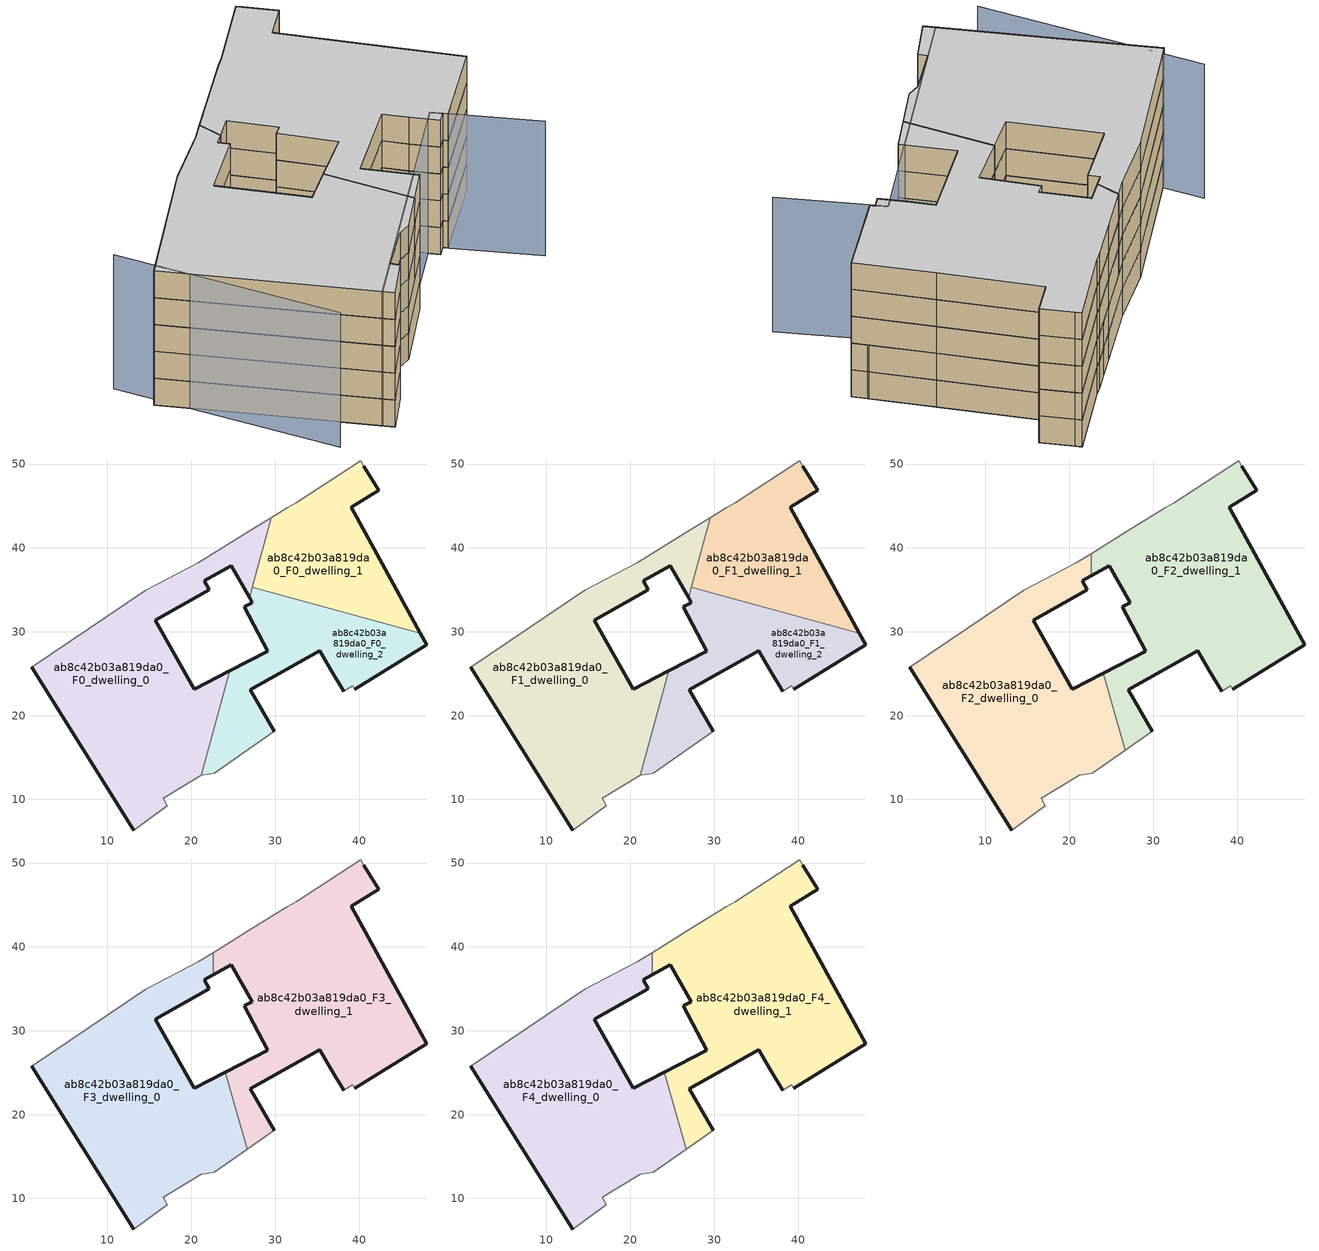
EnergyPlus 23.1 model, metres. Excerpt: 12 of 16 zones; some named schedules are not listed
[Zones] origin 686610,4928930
ab8c42b03a819da0_F0_dwelling_0
 floor ground (EU_floor_Construction): 21.17,12.86 24.56,25.33 20.34,23.17 15.67,31.4 22.12,35.01 21.52,36.07 24.77,37.89 26.94,34.06 29.54,43.62 27.24,42.21 20.83,38.22 14.58,34.98 0.94,25.79 13.15,6.36 17.1,9.23 16.64,10.12 z0
 wall outside (EU_wall_Construction): 26.94,34.06 24.77,37.89 21.52,36.07 22.12,35.01 15.67,31.4 20.34,23.17 24.56,25.33 / 13.15,6.36 0.94,25.79 z0:3
 wall adiabatic (EU_wall_Construction): 21.17,12.86 16.64,10.12 17.1,9.23 13.15,6.36 / 0.94,25.79 14.58,34.98 20.83,38.22 27.24,42.21 29.54,43.62 z0:3
 wall to ab8c42b03a819da0_F0_dwelling_2 (EU_wall_Construction): 24.56,25.33 21.17,12.86 / 27.27,35.28 26.94,34.06 z0:3
 wall to ab8c42b03a819da0_F0_dwelling_1 (EU_wall_Construction): 29.54,43.62 27.27,35.28 z0:3
ab8c42b03a819da0_F0_dwelling_1
 floor ground (EU_floor_Construction): 47.33,29.82 44.12,35.59 39.05,44.83 42.34,46.86 40.55,49.77 40.19,50.37 32.52,45.39 31.45,44.8 29.54,43.62 27.27,35.28 z0
 wall outside (EU_wall_Construction): 40.55,49.77 42.34,46.86 39.05,44.83 44.12,35.59 47.33,29.82 z0:3
 wall adiabatic (EU_wall_Construction): 29.54,43.62 31.45,44.8 32.52,45.39 40.19,50.37 40.55,49.77 z0:3
 wall to ab8c42b03a819da0_F0_dwelling_2 (EU_wall_Construction): 47.33,29.82 27.27,35.28 z0:3
ab8c42b03a819da0_F0_dwelling_2
 floor ground (EU_floor_Construction): 39.49,23.14 48.1,28.43 47.33,29.82 27.27,35.28 26.94,34.06 27.27,33.48 26.31,32.98 29.12,27.66 24.56,25.33 21.17,12.86 21.21,12.89 22.72,13.14 29.91,18.16 27.02,23.1 35.34,27.76 36.62,25.48 38.19,22.92 39.23,23.57 z0
 wall outside (EU_wall_Construction): 47.33,29.82 48.1,28.43 39.49,23.14 / 38.19,22.92 36.62,25.48 35.34,27.76 27.02,23.1 29.91,18.16 / 24.56,25.33 29.12,27.66 26.31,32.98 27.27,33.48 26.94,34.06 z0:3
 wall adiabatic (EU_wall_Construction): 39.49,23.14 39.23,23.57 38.19,22.92 / 29.91,18.16 22.72,13.14 21.21,12.89 21.17,12.86 z0:3
ab8c42b03a819da0_F1_dwelling_0
 floor to ab8c42b03a819da0_F0_dwelling_0 (EU_floor_Construction): 21.17,12.86 24.56,25.33 20.34,23.17 15.67,31.4 22.12,35.01 21.52,36.07 24.77,37.89 26.94,34.06 29.54,43.62 27.24,42.21 20.83,38.22 14.58,34.98 0.94,25.79 13.15,6.36 17.1,9.23 16.64,10.12 z3
 wall outside (EU_wall_Construction): 26.94,34.06 24.77,37.89 21.52,36.07 22.12,35.01 15.67,31.4 20.34,23.17 24.56,25.33 / 13.15,6.36 0.94,25.79 z3:6
 wall adiabatic (EU_wall_Construction): 21.17,12.86 16.64,10.12 17.1,9.23 13.15,6.36 / 0.94,25.79 14.58,34.98 20.83,38.22 27.24,42.21 29.54,43.62 z3:6
 wall to ab8c42b03a819da0_F1_dwelling_2 (EU_wall_Construction): 24.56,25.33 21.17,12.86 / 27.27,35.28 26.94,34.06 z3:6
 wall to ab8c42b03a819da0_F1_dwelling_1 (EU_wall_Construction): 29.54,43.62 27.27,35.28 z3:6
ab8c42b03a819da0_F1_dwelling_1
 floor to ab8c42b03a819da0_F0_dwelling_1 (EU_floor_Construction): 47.33,29.82 44.12,35.59 39.05,44.83 42.34,46.86 40.55,49.77 40.19,50.37 32.52,45.39 31.45,44.8 29.54,43.62 27.27,35.28 z3
 wall outside (EU_wall_Construction): 40.55,49.77 42.34,46.86 39.05,44.83 44.12,35.59 47.33,29.82 z3:6
 wall adiabatic (EU_wall_Construction): 29.54,43.62 31.45,44.8 32.52,45.39 40.19,50.37 40.55,49.77 z3:6
 wall to ab8c42b03a819da0_F1_dwelling_2 (EU_wall_Construction): 47.33,29.82 27.27,35.28 z3:6
ab8c42b03a819da0_F1_dwelling_2
 floor to ab8c42b03a819da0_F0_dwelling_2 (EU_floor_Construction): 39.49,23.14 48.1,28.43 47.33,29.82 27.27,35.28 26.94,34.06 27.27,33.48 26.31,32.98 29.12,27.66 24.56,25.33 21.17,12.86 21.21,12.89 22.72,13.14 29.91,18.16 27.02,23.1 35.34,27.76 36.62,25.48 38.19,22.92 39.23,23.57 z3
 wall outside (EU_wall_Construction): 47.33,29.82 48.1,28.43 39.49,23.14 / 38.19,22.92 36.62,25.48 35.34,27.76 27.02,23.1 29.91,18.16 / 24.56,25.33 29.12,27.66 26.31,32.98 27.27,33.48 26.94,34.06 z3:6
 wall adiabatic (EU_wall_Construction): 39.49,23.14 39.23,23.57 38.19,22.92 / 29.91,18.16 22.72,13.14 21.21,12.89 21.17,12.86 z3:6
ab8c42b03a819da0_F2_dwelling_0
 floor to ab8c42b03a819da0_F1_dwelling_0 (EU_floor_Construction): 21.17,12.86 24.28,24.28 24.05,25.07 20.34,23.17 15.67,31.4 22.12,35.01 21.52,36.07 22.61,36.67 22.61,39.32 20.83,38.22 14.58,34.98 0.94,25.79 13.15,6.36 17.1,9.23 16.64,10.12 z6
 floor to ab8c42b03a819da0_F1_dwelling_2 (EU_floor_Construction): 26.65,15.88 24.28,24.28 21.17,12.86 21.21,12.89 22.72,13.14 z6
 wall outside (EU_wall_Construction): 22.61,36.67 21.52,36.07 22.12,35.01 15.67,31.4 20.34,23.17 24.05,25.07 / 13.15,6.36 0.94,25.79 z6:9
 wall adiabatic (EU_wall_Construction): 26.66,15.88 22.72,13.14 21.21,12.89 16.64,10.12 17.1,9.23 13.15,6.36 / 0.94,25.79 14.58,34.98 20.83,38.22 22.61,39.32 z6:9
 wall to ab8c42b03a819da0_F2_dwelling_1 (EU_wall_Construction): 22.61,39.32 22.61,36.67 / 24.05,25.07 26.66,15.88 z6:9
ab8c42b03a819da0_F2_dwelling_1
 floor to ab8c42b03a819da0_F1_dwelling_0 (EU_floor_Construction): 26.94,34.06 29.54,43.62 27.24,42.21 22.61,39.32 22.61,36.67 24.77,37.89 z6; 24.28,24.28 24.56,25.32 24.05,25.07 z6
 floor to ab8c42b03a819da0_F1_dwelling_2 (EU_floor_Construction): 39.49,23.14 48.1,28.43 47.33,29.82 27.27,35.28 26.94,34.06 27.27,33.48 26.31,32.98 29.12,27.66 24.56,25.32 24.28,24.28 26.65,15.88 29.91,18.16 27.02,23.1 35.34,27.76 36.62,25.48 38.19,22.92 39.23,23.57 z6
 floor to ab8c42b03a819da0_F1_dwelling_1 (EU_floor_Construction): 47.33,29.82 44.12,35.59 39.05,44.83 42.34,46.86 40.55,49.77 40.19,50.37 32.52,45.39 31.45,44.8 29.54,43.62 27.27,35.28 z6
 wall outside (EU_wall_Construction): 40.55,49.77 42.34,46.86 39.05,44.83 44.12,35.59 48.1,28.43 39.49,23.14 / 38.19,22.92 36.62,25.48 35.34,27.76 27.02,23.1 29.91,18.16 / 24.05,25.07 29.12,27.66 26.31,32.98 27.27,33.48 24.77,37.89 22.61,36.67 z6:9
 wall adiabatic (EU_wall_Construction): 39.49,23.14 39.23,23.57 38.19,22.92 / 29.91,18.16 26.66,15.88 / 22.61,39.32 27.24,42.21 31.45,44.8 32.52,45.39 40.19,50.37 40.55,49.77 z6:9
ab8c42b03a819da0_F3_dwelling_0
 floor to ab8c42b03a819da0_F2_dwelling_0 (EU_floor_Construction): 22.72,13.14 26.65,15.88 24.05,25.07 20.34,23.17 15.67,31.4 22.12,35.01 21.52,36.07 22.61,36.67 22.61,39.32 20.83,38.22 14.58,34.98 0.94,25.79 13.15,6.36 17.1,9.23 16.64,10.12 21.21,12.89 z9
 wall outside (EU_wall_Construction): 22.61,36.67 21.52,36.07 22.12,35.01 15.67,31.4 20.34,23.17 24.05,25.07 / 13.15,6.36 0.94,25.79 z9:12
 wall adiabatic (EU_wall_Construction): 26.66,15.88 22.72,13.14 21.21,12.89 16.64,10.12 17.1,9.23 13.15,6.36 / 0.94,25.79 14.58,34.98 20.83,38.22 22.61,39.32 z9:12
 wall to ab8c42b03a819da0_F3_dwelling_1 (EU_wall_Construction): 22.61,39.32 22.61,36.67 / 24.05,25.07 26.66,15.88 z9:12
ab8c42b03a819da0_F3_dwelling_1
 floor to ab8c42b03a819da0_F2_dwelling_1 (EU_floor_Construction): 39.49,23.14 48.1,28.43 44.12,35.59 39.05,44.83 42.34,46.86 40.55,49.77 40.19,50.37 32.52,45.39 31.45,44.8 27.24,42.21 22.61,39.32 22.61,36.67 24.77,37.89 27.27,33.48 26.31,32.98 29.12,27.66 24.05,25.07 26.65,15.88 29.91,18.16 27.02,23.1 35.34,27.76 36.62,25.48 38.19,22.92 39.23,23.57 z9
 wall outside (EU_wall_Construction): 40.55,49.77 42.34,46.86 39.05,44.83 44.12,35.59 48.1,28.43 39.49,23.14 / 38.19,22.92 36.62,25.48 35.34,27.76 27.02,23.1 29.91,18.16 / 24.05,25.07 29.12,27.66 26.31,32.98 27.27,33.48 24.77,37.89 22.61,36.67 z9:12
 wall adiabatic (EU_wall_Construction): 39.49,23.14 39.23,23.57 38.19,22.92 / 29.91,18.16 26.66,15.88 / 22.61,39.32 27.24,42.21 31.45,44.8 32.52,45.39 40.19,50.37 40.55,49.77 z9:12
ab8c42b03a819da0_F4_dwelling_0
 floor to ab8c42b03a819da0_F3_dwelling_0 (EU_floor_Construction): 22.72,13.14 26.65,15.88 24.05,25.07 20.34,23.17 15.67,31.4 22.12,35.01 21.52,36.07 22.61,36.67 22.61,39.32 20.83,38.22 14.58,34.98 0.94,25.79 13.15,6.36 17.1,9.23 16.64,10.12 21.21,12.89 z12
 wall outside (EU_wall_Construction): 22.61,36.67 21.52,36.07 22.12,35.01 15.67,31.4 20.34,23.17 24.05,25.07 / 13.15,6.36 0.94,25.79 z12:15
 wall adiabatic (EU_wall_Construction): 26.66,15.88 22.72,13.14 21.21,12.89 16.64,10.12 17.1,9.23 13.15,6.36 / 0.94,25.79 14.58,34.98 20.83,38.22 22.61,39.32 z12:15
 wall to ab8c42b03a819da0_F4_dwelling_1 (EU_wall_Construction): 22.61,39.32 22.61,36.67 / 24.05,25.07 26.66,15.88 z12:15
 ceiling to ab8c42b03a819da0_F5_dwelling_0 (EU_floor_Construction): 22.61,39.32 22.61,36.67 21.52,36.07 22.12,35.01 15.67,31.4 20.34,23.17 24.05,25.07 26.65,15.88 22.72,13.14 21.21,12.89 16.64,10.12 17.1,9.23 13.15,6.36 0.94,25.79 14.58,34.98 20.83,38.22 z15
ab8c42b03a819da0_F4_dwelling_1
 floor to ab8c42b03a819da0_F3_dwelling_1 (EU_floor_Construction): 39.49,23.14 48.1,28.43 44.12,35.59 39.05,44.83 42.34,46.86 40.55,49.77 40.19,50.37 32.52,45.39 31.45,44.8 27.24,42.21 22.61,39.32 22.61,36.67 24.77,37.89 27.27,33.48 26.31,32.98 29.12,27.66 24.05,25.07 26.65,15.88 29.91,18.16 27.02,23.1 35.34,27.76 36.62,25.48 38.19,22.92 39.23,23.57 z12
 wall outside (EU_wall_Construction): 40.55,49.77 42.34,46.86 39.05,44.83 44.12,35.59 48.1,28.43 39.49,23.14 / 38.19,22.92 36.62,25.48 35.34,27.76 27.02,23.1 29.91,18.16 / 24.05,25.07 29.12,27.66 26.31,32.98 27.27,33.48 24.77,37.89 22.61,36.67 z12:15
 wall adiabatic (EU_wall_Construction): 39.49,23.14 39.23,23.57 38.19,22.92 / 29.91,18.16 26.66,15.88 / 22.61,39.32 27.24,42.21 31.45,44.8 32.52,45.39 40.19,50.37 40.55,49.77 z12:15
 ceiling to ab8c42b03a819da0_F5_dwelling_1 (EU_floor_Construction): 42.34,46.86 39.05,44.83 44.12,35.59 48.1,28.43 39.49,23.14 39.23,23.57 38.19,22.92 36.62,25.48 35.34,27.76 27.02,23.1 29.91,18.16 26.65,15.88 24.05,25.07 29.12,27.66 26.31,32.98 27.27,33.48 24.77,37.89 22.61,36.67 22.61,39.32 27.24,42.21 31.45,44.8 32.52,45.39 40.19,50.37 40.55,49.77 z15
shading: 12.49,7.37 38.55,24.6 / 38.55,24.6 44.6,15.45 / 0.52,30.48 7.16,7.93 z0:15
[Building]
EU S2 Campaign: North Axis=0; Terrain=City; Solar Distribution=FullExterior
[Site:Location]
Bologna: Latitude=44.5; Longitude=11.25; Time Zone=1; Elevation=37
[SizingPeriod:WeatherFileDays]
AnnualSizingPeriod: Begin Month=1; Begin Day of Month=1; End Month=12; End Day of Month=31; Day of Week for Start Day=Monday; Use Weather File Daylight Saving Period=No; Use Weather File Rain and Snow Indicators=No
[MATERIAL]
EU_InternalMass_Material: Roughness=MediumRough; Thickness=0.1; Conductivity=1; Density=1800; Specific Heat=900; Thermal Absorptance=0.9; Solar Absorptance=0.7; Visible Absorptance=0.7
[MATERIAL:NOMASS] Roughness=MediumRough; Thermal Absorptance=0.9; Solar Absorptance=0.7; Visible Absorptance=0.7
Name | Thermal Resistance
EU_wall_NoMass | 0.905828
EU_floor_NoMass | 0.67114
[CONSTRUCTION]
EU_wall_Construction: EU_wall_NoMass
EU_floor_Construction: EU_floor_NoMass
EU_InternalMass_Construction: EU_InternalMass_Material
[ZONE] Type=1; Multiplier=1; Ceiling Height=autocalculate; Floor Area=autocalculate; Part of Total Floor Area=Yes
Name | Volume
ab8c42b03a819da0_F0_dwelling_0; ab8c42b03a819da0_F1_dwelling_0 | 1193.61
ab8c42b03a819da0_F2_dwelling_0 | 1193.91
ab8c42b03a819da0_F3_dwelling_0; ab8c42b03a819da0_F4_dwelling_0 | 1193.92
ab8c42b03a819da0_F0_dwelling_1 | 596.925
ab8c42b03a819da0_F1_dwelling_1 | 596.924
ab8c42b03a819da0_F2_dwelling_1; ab8c42b03a819da0_F3_dwelling_1; ab8c42b03a819da0_F4_dwelling_1 | 1193.89
ab8c42b03a819da0_F0_dwelling_2 | 597.278
ab8c42b03a819da0_F1_dwelling_2 | 597.276
[INTERNALMASS] Construction=EU_InternalMass_Construction
Name | Zone or ZoneList | Surface Area
ab8c42b03a819da0_F0_dwelling_0_EU_InternalMass | ab8c42b03a819da0_F0_dwelling_0 | 397.871
ab8c42b03a819da0_F0_dwelling_1_EU_InternalMass | ab8c42b03a819da0_F0_dwelling_1 | 198.975
ab8c42b03a819da0_F0_dwelling_2_EU_InternalMass | ab8c42b03a819da0_F0_dwelling_2 | 199.091
ab8c42b03a819da0_F1_dwelling_0_EU_InternalMass | ab8c42b03a819da0_F1_dwelling_0 | 397.871
ab8c42b03a819da0_F1_dwelling_1_EU_InternalMass | ab8c42b03a819da0_F1_dwelling_1 | 198.975
ab8c42b03a819da0_F1_dwelling_2_EU_InternalMass | ab8c42b03a819da0_F1_dwelling_2 | 199.091
ab8c42b03a819da0_F2_dwelling_0_EU_InternalMass | ab8c42b03a819da0_F2_dwelling_0 | 397.973
ab8c42b03a819da0_F2_dwelling_1_EU_InternalMass | ab8c42b03a819da0_F2_dwelling_1 | 397.965
ab8c42b03a819da0_F3_dwelling_0_EU_InternalMass | ab8c42b03a819da0_F3_dwelling_0 | 397.973
ab8c42b03a819da0_F3_dwelling_1_EU_InternalMass | ab8c42b03a819da0_F3_dwelling_1 | 397.965
ab8c42b03a819da0_F4_dwelling_0_EU_InternalMass | ab8c42b03a819da0_F4_dwelling_0 | 397.973
ab8c42b03a819da0_F4_dwelling_1_EU_InternalMass | ab8c42b03a819da0_F4_dwelling_1 | 397.965
[OTHEREQUIPMENT] Fuel Type=Electricity; Design Level Calculation Method=Watts/Area; Power per Zone Floor Area=1; Fraction Latent=0; Fraction Radiant=0; Fraction Lost=0; Carbon Dioxide Generation Rate=0; EndUse Subcategory=EU_Step8_InternalGains
Name | Zone or ZoneList or Space or SpaceList | Schedule
EU_Step8_InternalGain_ab8c42b03a819da0_F0_dwelling_0_f000 | ab8c42b03a819da0_F0_dwelling_0 | EU_Step8_GainSchedule_ab8c42b03a819da0_F0_dwelling_0_f000
EU_Step8_InternalGain_ab8c42b03a819da0_F0_dwelling_1_f000 | ab8c42b03a819da0_F0_dwelling_1 | EU_Step8_GainSchedule_ab8c42b03a819da0_F0_dwelling_1_f000
EU_Step8_InternalGain_ab8c42b03a819da0_F0_dwelling_2_f000 | ab8c42b03a819da0_F0_dwelling_2 | EU_Step8_GainSchedule_ab8c42b03a819da0_F0_dwelling_2_f000
EU_Step8_InternalGain_ab8c42b03a819da0_F1_dwelling_0_f000 | ab8c42b03a819da0_F1_dwelling_0 | EU_Step8_GainSchedule_ab8c42b03a819da0_F1_dwelling_0_f000
EU_Step8_InternalGain_ab8c42b03a819da0_F1_dwelling_1_f000 | ab8c42b03a819da0_F1_dwelling_1 | EU_Step8_GainSchedule_ab8c42b03a819da0_F1_dwelling_1_f000
EU_Step8_InternalGain_ab8c42b03a819da0_F1_dwelling_2_f000 | ab8c42b03a819da0_F1_dwelling_2 | EU_Step8_GainSchedule_ab8c42b03a819da0_F1_dwelling_2_f000
EU_Step8_InternalGain_ab8c42b03a819da0_F2_dwelling_0_f000 | ab8c42b03a819da0_F2_dwelling_0 | EU_Step8_GainSchedule_ab8c42b03a819da0_F2_dwelling_0_f000
EU_Step8_InternalGain_ab8c42b03a819da0_F2_dwelling_1_f000 | ab8c42b03a819da0_F2_dwelling_1 | EU_Step8_GainSchedule_ab8c42b03a819da0_F2_dwelling_1_f000
EU_Step8_InternalGain_ab8c42b03a819da0_F3_dwelling_0_f000 | ab8c42b03a819da0_F3_dwelling_0 | EU_Step8_GainSchedule_ab8c42b03a819da0_F3_dwelling_0_f000
EU_Step8_InternalGain_ab8c42b03a819da0_F3_dwelling_1_f000 | ab8c42b03a819da0_F3_dwelling_1 | EU_Step8_GainSchedule_ab8c42b03a819da0_F3_dwelling_1_f000
EU_Step8_InternalGain_ab8c42b03a819da0_F4_dwelling_0_f000 | ab8c42b03a819da0_F4_dwelling_0 | EU_Step8_GainSchedule_ab8c42b03a819da0_F4_dwelling_0_f000
EU_Step8_InternalGain_ab8c42b03a819da0_F4_dwelling_1_f000 | ab8c42b03a819da0_F4_dwelling_1 | EU_Step8_GainSchedule_ab8c42b03a819da0_F4_dwelling_1_f000
[ZONEVENTILATION:DESIGNFLOWRATE] Schedule=EU_AlwaysOn; Design Flow Rate Calculation Method=AirChanges/Hour; Air Changes per Hour=0.73129; Ventilation Type=Natural; Fan Pressure Rise=0; Fan Total Efficiency=1; Constant Term Coefficient=1; Temperature Term Coefficient=0; Velocity Term Coefficient=0; Velocity Squared Term Coefficient=0; Minimum Indoor Temperature=-100; Maximum Indoor Temperature=100; Delta Temperature=-100; Minimum Outdoor Temperature=-100; Maximum Outdoor Temperature=100; Maximum Wind Speed=40
Name | Zone or ZoneList or Space or SpaceList
EU_ConstantAir_ab8c42b03a819da0_F0_dwelling_0 | ab8c42b03a819da0_F0_dwelling_0
EU_ConstantAir_ab8c42b03a819da0_F0_dwelling_1 | ab8c42b03a819da0_F0_dwelling_1
EU_ConstantAir_ab8c42b03a819da0_F0_dwelling_2 | ab8c42b03a819da0_F0_dwelling_2
EU_ConstantAir_ab8c42b03a819da0_F1_dwelling_0 | ab8c42b03a819da0_F1_dwelling_0
EU_ConstantAir_ab8c42b03a819da0_F1_dwelling_1 | ab8c42b03a819da0_F1_dwelling_1
EU_ConstantAir_ab8c42b03a819da0_F1_dwelling_2 | ab8c42b03a819da0_F1_dwelling_2
EU_ConstantAir_ab8c42b03a819da0_F2_dwelling_0 | ab8c42b03a819da0_F2_dwelling_0
EU_ConstantAir_ab8c42b03a819da0_F2_dwelling_1 | ab8c42b03a819da0_F2_dwelling_1
EU_ConstantAir_ab8c42b03a819da0_F3_dwelling_0 | ab8c42b03a819da0_F3_dwelling_0
EU_ConstantAir_ab8c42b03a819da0_F3_dwelling_1 | ab8c42b03a819da0_F3_dwelling_1
EU_ConstantAir_ab8c42b03a819da0_F4_dwelling_0 | ab8c42b03a819da0_F4_dwelling_0
EU_ConstantAir_ab8c42b03a819da0_F4_dwelling_1 | ab8c42b03a819da0_F4_dwelling_1
[HVACTEMPLATE:THERMOSTAT] Constant Heating Setpoint=20; Constant Cooling Setpoint=50
EU_HeatOnly_ab8c42b03a819da0_F0_dwelling_0; EU_HeatOnly_ab8c42b03a819da0_F0_dwelling_1; EU_HeatOnly_ab8c42b03a819da0_F0_dwelling_2; EU_HeatOnly_ab8c42b03a819da0_F1_dwelling_0; EU_HeatOnly_ab8c42b03a819da0_F1_dwelling_1; EU_HeatOnly_ab8c42b03a819da0_F1_dwelling_2; EU_HeatOnly_ab8c42b03a819da0_F2_dwelling_0; EU_HeatOnly_ab8c42b03a819da0_F2_dwelling_1; EU_HeatOnly_ab8c42b03a819da0_F3_dwelling_0; EU_HeatOnly_ab8c42b03a819da0_F3_dwelling_1; EU_HeatOnly_ab8c42b03a819da0_F4_dwelling_0; EU_HeatOnly_ab8c42b03a819da0_F4_dwelling_1; EU_HeatOnly_ab8c42b03a819da0_F5_dwelling_0; EU_HeatOnly_ab8c42b03a819da0_F5_dwelling_1; EU_HeatOnly_ab8c42b03a819da0_F6_dwelling_0; EU_HeatOnly_ab8c42b03a819da0_F6_dwelling_1
